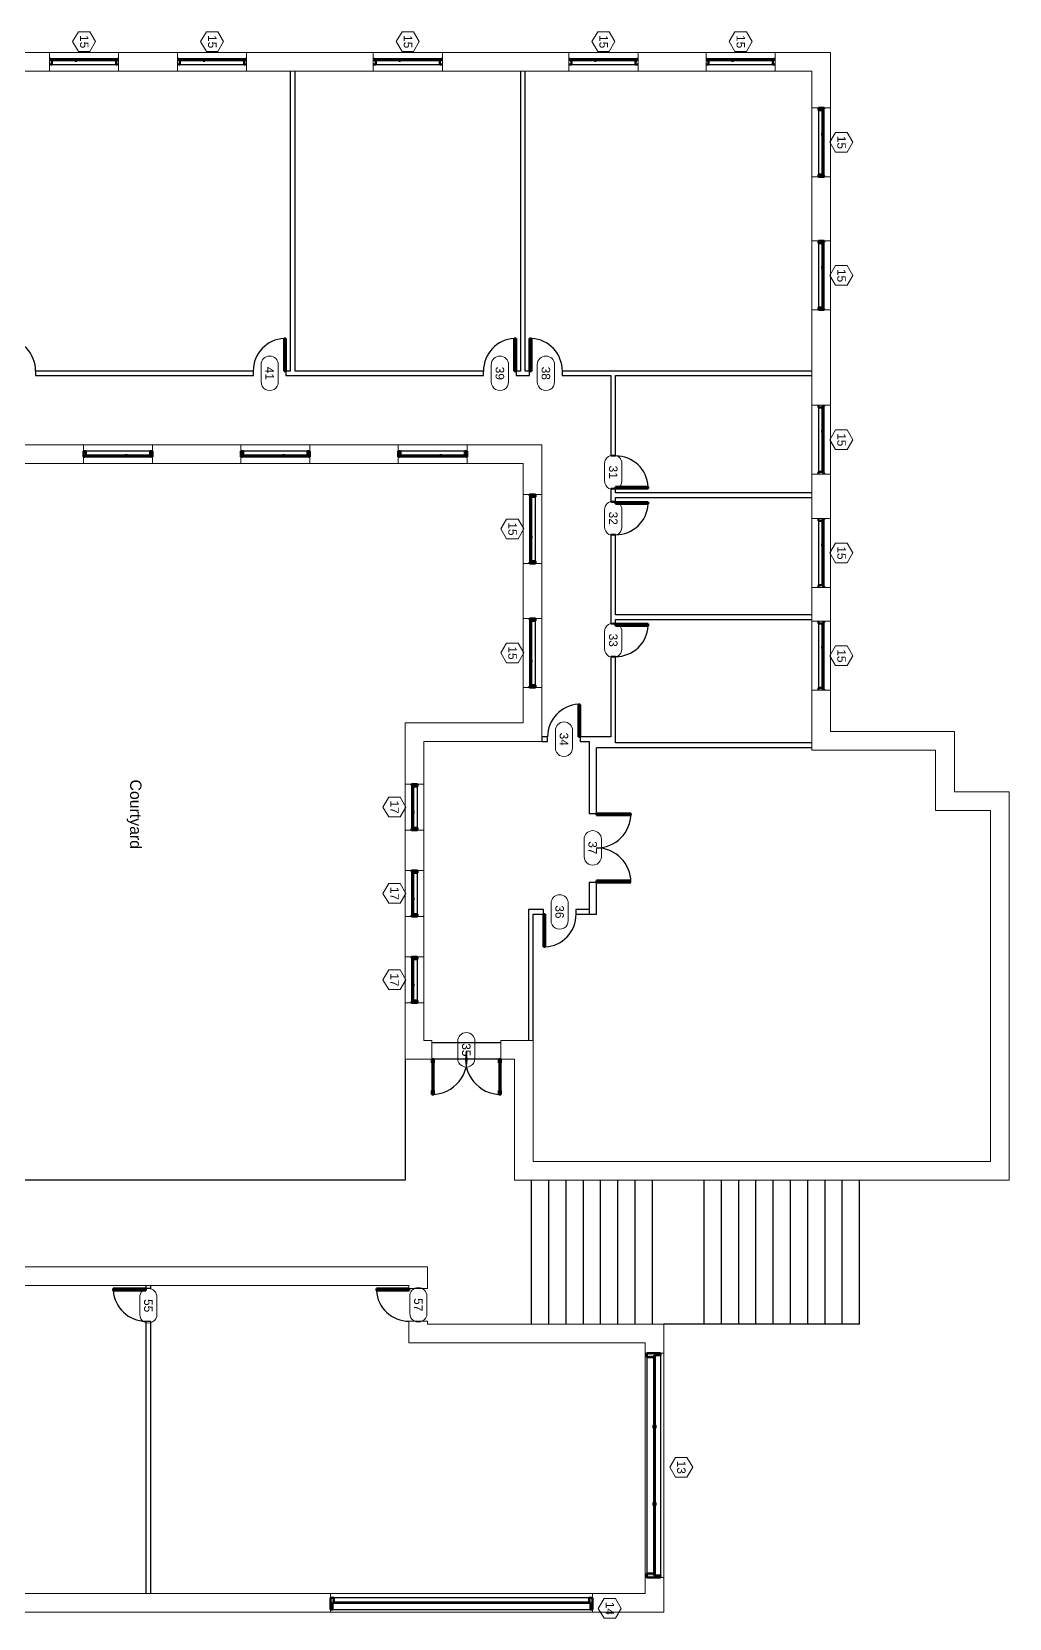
# Model space of a CAD drawing. Header units: inches. Extents: x -1569 to 141, y -4010 to -2348.
# Drawn here: x -878 to 141, y -4010 to -2356 of the extents above; entities that cross this region are included whole.
import ezdxf

# ---------------------------------------------------------------- set-up
doc = ezdxf.new("R2010")
doc.units = ezdxf.units.IN
doc.header["$MEASUREMENT"] = 0
for name, color, linetype, lineweight in [('A-AREA-IDEN', 2, 'Continuous', 9), ('A-DOOR', 31, 'Continuous', 30), ('A-DOOR-GLAZ', 31, 'Continuous', 50), ('A-DOOR-IDEN', 31, 'Continuous', 9), ('A-FLOR', 140, 'Continuous', 30), ('A-GLAZ', 151, 'Continuous', 30), ('A-GLAZ-IDEN', 152, 'Continuous', 9), ('A-WALL', 113, 'Continuous', 13), ('I-WALL', 2, 'Continuous', 30), ('S-STRS', 31, 'Continuous', 30)]:
    doc.layers.add(name, color=color, linetype=linetype, lineweight=lineweight)
doc.styles.add('Arial_1', font='arial.ttf', dxfattribs={"height": 8.851796})
doc.styles.add('Arial_2', font='arial.ttf', dxfattribs={"height": 11.802395})

# ---------------------------------------------------------------- blocks, each defined once
blk = doc.blocks.new('Single-Flush - 34_ x 80_-100133-Level 2')
at = {"layer": 'A-DOOR', "color": 50, "lineweight": 50}
for p, q in [((15, 2.4), (15, 36.4)), ((17, 36.4), (15, 36.4)), ((17, 2.4), (17, 36.4)), ((17, 2.4), (15, 2.4))]:
    blk.add_line(p, q, dxfattribs=at)
at = {"layer": 'A-DOOR', "color": 10}
blk.add_arc((17, 2.4), 34.1, 93.3657, 180, dxfattribs=at)
blk = doc.blocks.new('Single-Flush - 34_ x 80_-100157-Level 2')
at = {"layer": 'A-DOOR', "color": 50, "lineweight": 50}
for p, q in [((15, -2.4), (15, -36.4)), ((17, -2.4), (15, -2.4)), ((17, -2.4), (17, -36.4)), ((17, -36.4), (15, -36.4))]:
    blk.add_line(p, q, dxfattribs=at)
at = {"layer": 'A-DOOR', "color": 10}
blk.add_arc((17, -2.4), 34.1, 180, 266.6343, dxfattribs=at)
blk = doc.blocks.new('Double-Glass 1 - 72_ x 78_-129571-Level 2')
at = {"layer": 'A-DOOR', "color": 50, "lineweight": 50}
for p, q in [((-36, -9.8), (-36, -13.8)), ((-36, -9.8), (-34, -9.8)), ((-36, -13.8), (-34, -13.8)), ((-34, -9.8), (-34, -13.8)), ((34, -9.8), (34, -13.8)), ((36, -9.8), (34, -9.8)), ((36, -13.8), (34, -13.8)), ((36, -9.8), (36, -13.8)), ((-36, -42.6), (-36, -46.6)), ((-36, -42.6), (-34, -42.6)), ((-36, -46.6), (-34, -46.6)), ((-34, -42.6), (-34, -46.6)), ((34, -42.6), (34, -46.6)), ((34, -42.6), (36, -42.6)), ((36, -46.6), (34, -46.6)), ((36, -42.6), (36, -46.6))]:
    blk.add_line(p, q, dxfattribs=at)
at = {"layer": 'A-DOOR', "color": 10}
for p, q in [((-36, -13.8), (-36, -42.6)), ((-34, -13.8), (-34, -42.6)), ((34, -13.8), (34, -42.6)), ((36, -13.8), (36, -42.6))]:
    blk.add_line(p, q, dxfattribs=at)
for centre, start, end in [((-36, -9.8), 269.9673, 12.0405), ((36, -9.8), 167.9539, 270.0058)]:
    blk.add_arc(centre, 36.8, start, end, dxfattribs=at)
at = {"layer": 'A-DOOR-GLAZ', "color": 50}
for p, q in [((-35, -42.6), (-35, -13.8)), ((35, -13.8), (35, -42.6))]:
    blk.add_line(p, q, dxfattribs=at)
blk = doc.blocks.new('Double-Flush - 72_ x 84_-107738-Level 2')
at = {"layer": 'A-DOOR', "color": 50, "lineweight": 50}
for p, q in [((-36, 39.8), (-34, 39.8)), ((-36, 3.8), (-36, 39.8)), ((-34, 3.8), (-34, 39.8)), ((34, 3.8), (34, 39.8)), ((36, 3.8), (36, 39.8)), ((-36, 3.8), (-34, 3.8)), ((36, 3.8), (34, 3.8))]:
    blk.add_line(p, q, dxfattribs=at)
at = {"layer": 'A-DOOR', "color": 10}
for centre, start, end in [((-36, 3.8), 0, 90), ((36, 3.8), 90, 180)]:
    blk.add_arc(centre, 36, start, end, dxfattribs=at)
blk = doc.blocks.new('Single-Flush - 34_ x 80_-108272-Level 2')
at = {"layer": 'A-DOOR', "color": 50, "lineweight": 50}
for p, q in [((15, 9.7), (15, 43.8)), ((17, 43.8), (15, 43.8)), ((17, 9.7), (17, 43.8)), ((17, 9.7), (15, 9.7))]:
    blk.add_line(p, q, dxfattribs=at)
at = {"layer": 'A-DOOR', "color": 10}
blk.add_arc((17, 9.7), 34.1, 93.3657, 180, dxfattribs=at)
blk = doc.blocks.new('Golden Proportion - Wood 6_w-135343-Level 2')
at = {"layer": 'A-GLAZ', "color": 50, "lineweight": 50}
for p, q in [((-34.8, 3), (-36, 3)), ((-34.8, 1), (-34.8, 3)), ((-32.8, 2.5), (-34.8, 2.5)), ((-34.8, 2.5), (-34.8, 1)), ((-34.8, 1), (-32.8, 1)), ((-33.5, 1), (-34.8, 1)), ((-33.5, -3), (-33.5, 1)), ((-32.8, 1), (-32.8, 2.5)), ((-9.5, 2), (-32.8, 2)), ((-32.8, 2), (-32.8, 1.5)), ((-32.8, 1.5), (-9.5, 1.5)), ((-7.5, 2.5), (-9.5, 2.5)), ((-9.5, 2.5), (-9.5, 1)), ((-9.5, 1.5), (-9.5, 2)), ((-9.5, 1), (-7.5, 1)), ((-7.5, 1), (-7.5, 2.5)), ((32.7, 2), (-7.5, 2)), ((-7.5, 2), (-7.5, 1.5)), ((-7.5, 1.5), (32.7, 1.5)), ((34.7, 2.5), (32.7, 2.5)), ((32.7, 2.5), (32.7, 1)), ((32.7, 1.5), (32.7, 2)), ((32.7, 1), (34.7, 1)), ((34.7, 1), (33.5, 1)), ((33.5, 1), (33.5, -3)), ((34.7, 3), (34.7, 1)), ((36, 3), (34.7, 3)), ((34.7, 1), (34.7, 2.5)), ((-36, -3), (-33.5, -3)), ((33.5, -3), (36, -3))]:
    blk.add_line(p, q, dxfattribs=at)
at = {"layer": 'A-GLAZ', "color": 10}
for p, q in [((34.7, 3), (-34.8, 3)), ((-32.8, 2.5), (-9.5, 2.5)), ((-9.5, 1), (-32.8, 1)), ((-7.5, 2.5), (32.7, 2.5)), ((32.7, 1), (-7.5, 1)), ((-33.5, -3), (33.5, -3))]:
    blk.add_line(p, q, dxfattribs=at)
blk = doc.blocks.new('Windows 2 - Windows 2-128920-Level 2')
at = {"layer": 'A-GLAZ'}
h = blk.add_hatch(color=10, dxfattribs=at)
h.paths.add_polyline_path([(572, 481.4), (576, 481.4), (576, 489.4), (574, 489.4), (574, 495.4), (572, 495.4), (572, 487.8)], flags=0)
h.paths.add_polyline_path([(801.7, 481.4), (805.7, 481.4), (805.7, 495.4), (803.7, 495.4), (803.7, 489.4), (801.7, 489.4), (801.7, 487.8)], flags=0)
h.paths.add_polyline_path([(647, 488.4), (650, 488.4), (650, 490.4), (647, 490.4)], flags=0)
h.paths.add_polyline_path([(727.7, 488.4), (730.7, 488.4), (730.7, 490.4), (727.7, 490.4)], flags=0)
blk.add_hatch(color=10, dxfattribs=at).paths.add_polyline_path([(803.7, 489.1), (803.7, 489.6), (574, 489.6), (574, 489.1)], flags=0)
at = {"layer": 'A-GLAZ', "color": 50, "lineweight": 50}
for p, q in [((574, 495.4), (572, 495.4)), ((572, 495.4), (572, 481.4)), ((572, 481.4), (576, 481.4)), ((574, 489.4), (574, 495.4)), ((803.7, 489.6), (574, 489.6)), ((574, 489.6), (574, 489.1)), ((576, 489.4), (574, 489.4)), ((574, 489.1), (803.7, 489.1)), ((576, 481.4), (576, 489.4)), ((650, 490.4), (647, 490.4)), ((647, 490.4), (647, 488.4)), ((647, 488.4), (650, 488.4)), ((650, 488.4), (650, 490.4)), ((730.7, 490.4), (727.7, 490.4)), ((727.7, 490.4), (727.7, 488.4)), ((727.7, 488.4), (730.7, 488.4)), ((730.7, 488.4), (730.7, 490.4)), ((803.7, 489.4), (801.7, 489.4)), ((801.7, 489.4), (801.7, 481.4)), ((801.7, 481.4), (805.7, 481.4)), ((803.7, 495.4), (803.7, 489.4)), ((805.7, 495.4), (803.7, 495.4)), ((803.7, 489.1), (803.7, 489.6)), ((805.7, 481.4), (805.7, 495.4))]:
    blk.add_line(p, q, dxfattribs=at)
at = {"layer": 'A-GLAZ', "color": 10}
for p, q in [((574, 495.4), (803.7, 495.4)), ((576, 481.4), (801.7, 481.4))]:
    blk.add_line(p, q, dxfattribs=at)
blk = doc.blocks.new('Golden Proportion - Wood 6_w-136416-Level 2')
at = {"layer": 'A-GLAZ', "color": 50, "lineweight": 50}
for p, q in [((-34.8, 3), (-36, 3)), ((-36, 3), (-36, -3)), ((-34.8, 1), (-34.8, 3)), ((-32.8, 2.5), (-34.8, 2.5)), ((-34.8, 2.5), (-34.8, 1)), ((-34.8, 1), (-32.8, 1)), ((-33.5, 1), (-34.8, 1)), ((-33.5, -3), (-33.5, 1)), ((-32.8, 1), (-32.8, 2.5)), ((-9.5, 2), (-32.8, 2)), ((-32.8, 2), (-32.8, 1.5)), ((-32.8, 1.5), (-9.5, 1.5)), ((-7.5, 2.5), (-9.5, 2.5)), ((-9.5, 2.5), (-9.5, 1)), ((-9.5, 1.5), (-9.5, 2)), ((-9.5, 1), (-7.5, 1)), ((-7.5, 1), (-7.5, 2.5)), ((32.7, 2), (-7.5, 2)), ((-7.5, 2), (-7.5, 1.5)), ((-7.5, 1.5), (32.7, 1.5)), ((34.7, 2.5), (32.7, 2.5)), ((32.7, 2.5), (32.7, 1)), ((32.7, 1.5), (32.7, 2)), ((32.7, 1), (34.7, 1)), ((34.7, 1), (33.5, 1)), ((33.5, 1), (33.5, -3)), ((34.7, 3), (34.7, 1)), ((36, 3), (34.7, 3)), ((34.7, 1), (34.7, 2.5)), ((36, -3), (36, 3)), ((-36, -3), (-33.5, -3)), ((33.5, -3), (36, -3))]:
    blk.add_line(p, q, dxfattribs=at)
at = {"layer": 'A-GLAZ', "color": 10}
for p, q in [((34.7, 3), (-34.8, 3)), ((-32.8, 2.5), (-9.5, 2.5)), ((-9.5, 1), (-32.8, 1)), ((-7.5, 2.5), (32.7, 2.5)), ((32.7, 1), (-7.5, 1)), ((-33.5, -3), (33.5, -3))]:
    blk.add_line(p, q, dxfattribs=at)
blk = doc.blocks.new('Golden Proportion - Wood 4_w-136637-Level 2')
at = {"layer": 'A-GLAZ', "color": 50, "lineweight": 50}
for p, q in [((-22.8, 3), (-24, 3)), ((-24, 3), (-24, -3)), ((-22.8, 1), (-22.8, 3)), ((-20.8, 2.5), (-22.8, 2.5)), ((-22.8, 2.5), (-22.8, 1)), ((-22.8, 1), (-20.8, 1)), ((-21.5, 1), (-22.8, 1)), ((-21.5, -3), (-21.5, 1)), ((-20.8, 1), (-20.8, 2.5)), ((-6.7, 2), (-20.8, 2)), ((-20.8, 2), (-20.8, 1.5)), ((-20.8, 1.5), (-6.7, 1.5)), ((-4.7, 2.5), (-6.7, 2.5)), ((-6.7, 2.5), (-6.7, 1)), ((-6.7, 1.5), (-6.7, 2)), ((-6.7, 1), (-4.7, 1)), ((-4.7, 1), (-4.7, 2.5)), ((20.7, 2), (-4.7, 2)), ((-4.7, 2), (-4.7, 1.5)), ((-4.7, 1.5), (20.7, 1.5)), ((22.7, 2.5), (20.7, 2.5)), ((20.7, 2.5), (20.7, 1)), ((20.7, 1.5), (20.7, 2)), ((20.7, 1), (22.7, 1)), ((22.7, 1), (21.5, 1)), ((21.5, 1), (21.5, -3)), ((22.7, 3), (22.7, 1)), ((24, 3), (22.7, 3)), ((22.7, 1), (22.7, 2.5)), ((24, -3), (24, 3)), ((-24, -3), (-21.5, -3)), ((21.5, -3), (24, -3))]:
    blk.add_line(p, q, dxfattribs=at)
at = {"layer": 'A-GLAZ', "color": 10}
for p, q in [((22.7, 3), (-22.8, 3)), ((-20.8, 2.5), (-6.7, 2.5)), ((-6.7, 1), (-20.8, 1)), ((-4.7, 2.5), (20.7, 2.5)), ((20.7, 1), (-4.7, 1)), ((-21.5, -3), (21.5, -3))]:
    blk.add_line(p, q, dxfattribs=at)
blk = doc.blocks.new('Golden Proportion - Wood 6_w-V1-Level 2')
at = {"layer": 'A-GLAZ', "color": 50, "lineweight": 50}
for p, q in [((-34.8, 3), (-36, 3)), ((-36, 3), (-36, -3)), ((-34.8, 1), (-34.8, 3)), ((-32.8, 2.5), (-34.8, 2.5)), ((-34.8, 2.5), (-34.8, 1)), ((-34.8, 1), (-32.8, 1)), ((-33.5, 1), (-34.8, 1)), ((-33.5, -3), (-33.5, 1)), ((-32.8, 1), (-32.8, 2.5)), ((-9.5, 2), (-32.8, 2)), ((-32.8, 2), (-32.8, 1.5)), ((-32.8, 1.5), (-9.5, 1.5)), ((-7.5, 2.5), (-9.5, 2.5)), ((-9.5, 2.5), (-9.5, 1)), ((-9.5, 1.5), (-9.5, 2)), ((-9.5, 1), (-7.5, 1)), ((-7.5, 1), (-7.5, 2.5)), ((32.7, 2), (-7.5, 2)), ((-7.5, 2), (-7.5, 1.5)), ((-7.5, 1.5), (32.7, 1.5)), ((34.7, 2.5), (32.7, 2.5)), ((32.7, 2.5), (32.7, 1)), ((32.7, 1.5), (32.7, 2)), ((32.7, 1), (34.7, 1)), ((34.7, 1), (33.5, 1)), ((33.5, 1), (33.5, -3)), ((34.7, 3), (34.7, 1)), ((36, 3), (34.7, 3)), ((34.7, 1), (34.7, 2.5)), ((36, -3), (36, 3)), ((-36, -3), (-33.5, -3)), ((33.5, -3), (36, -3))]:
    blk.add_line(p, q, dxfattribs=at)
at = {"layer": 'A-GLAZ', "color": 10}
for p, q in [((34.7, 3), (-34.8, 3)), ((-32.8, 2.5), (-9.5, 2.5)), ((-9.5, 1), (-32.8, 1)), ((-7.5, 2.5), (32.7, 2.5)), ((32.7, 1), (-7.5, 1)), ((-33.5, -3), (33.5, -3))]:
    blk.add_line(p, q, dxfattribs=at)
blk = doc.blocks.new('Door Tag - Door Tag-41184-Level 2')
at = {"layer": 'A-DOOR-IDEN'}
for p, q in [((-0.09375, 0.09375), (0.09375, 0.09375)), ((-0.09375, -0.09375), (0.09375, -0.09375))]:
    blk.add_line(p, q, dxfattribs=at)
for centre, start, end in [((-0.09375, 0), 90, 270), ((0.09375, 0), 270, 90)]:
    blk.add_arc(centre, 0.09375, start, end, dxfattribs=at)
blk = doc.blocks.new('Window Tag - Window Tag-41068-Level 2')
at = {"layer": 'A-GLAZ-IDEN'}
for p, q in [((0, 0.125), (-0.107, 0.062)), ((-0.107, 0.062), (-0.107, -0.062)), ((0, 0.125), (0.107, 0.062)), ((0.107, 0.062), (0.107, -0.062)), ((-0.107, -0.062), (0, -0.125)), ((0, -0.125), (0.107, -0.062))]:
    blk.add_line(p, q, dxfattribs=at)

msp = doc.modelspace()

# ---------------------------------------------------------------- hatches: boundary and pattern name
at = {"layer": 'A-GLAZ'}
h = msp.add_hatch(color=10, dxfattribs=at)
h.paths.add_polyline_path([(-566.5, -4001.1), (-564.5, -4001.1), (-564.5, -3994.1), (-563.2, -3994.1), (-563.2, -3989.1), (-566.5, -3989.1)], flags=0)
h.paths.add_polyline_path([(-296.8, -3989.1), (-296.8, -3994.1), (-295.5, -3994.1), (-295.5, -4001.1), (-293.5, -4001.1), (-293.5, -3989.1)], flags=0)
msp.add_hatch(color=10, dxfattribs=at).paths.add_polyline_path([(-564.5, -3994.4), (-295.5, -3994.4), (-295.5, -3993.9), (-564.5, -3993.9)], flags=0)

# ---------------------------------------------------------------- linework, layer by layer
at = {"layer": 'A-FLOR'}
for p, q in [((-461, -3410.3), (-389, -3410.3)), ((-488.8, -3427.6), (-488.8, -3553.8)), ((-389, -3427.6), (-461, -3427.6)), ((-488.8, -3553.8), (-1077.1, -3553.8)), ((-357, -3703.8), (-357, -3553.8))]:
    msp.add_line(p, q, dxfattribs=at)
at = {"layer": 'A-GLAZ', "color": 50, "lineweight": 50}
for p, q in [((-566.5, -3989.1), (-566.5, -4001.1)), ((-563.2, -3989.1), (-566.5, -3989.1)), ((-566.5, -4001.1), (-564.5, -4001.1)), ((-295.5, -3993.9), (-564.5, -3993.9)), ((-564.5, -3993.9), (-564.5, -3994.4)), ((-564.5, -4001.1), (-564.5, -3994.1)), ((-564.5, -3994.1), (-563.2, -3994.1)), ((-564.5, -3994.4), (-295.5, -3994.4)), ((-563.2, -3994.1), (-563.2, -3989.1)), ((-293.5, -3989.1), (-296.8, -3989.1)), ((-296.8, -3989.1), (-296.8, -3994.1)), ((-296.8, -3994.1), (-295.5, -3994.1)), ((-295.5, -3994.4), (-295.5, -3993.9)), ((-295.5, -3994.1), (-295.5, -4001.1)), ((-295.5, -4001.1), (-293.5, -4001.1)), ((-293.5, -4001.1), (-293.5, -3989.1))]:
    msp.add_line(p, q, dxfattribs=at)
at = {"layer": 'A-GLAZ', "color": 10}
for p, q in [((-564.5, -4001.1), (-295.5, -4001.1)), ((-296.8, -3989.1), (-563.2, -3989.1))]:
    msp.add_line(p, q, dxfattribs=at)
at = {"layer": 'A-WALL'}
for p, q in [((-45.2, -2377.9), (-1539.1, -2377.9)), ((-859.5, -2397.4), (-859.5, -2377.9)), ((-787.5, -2377.9), (-787.5, -2397.4)), ((-726, -2397.4), (-726, -2377.9)), ((-654, -2377.9), (-654, -2397.4)), ((-522, -2397.4), (-522, -2377.9)), ((-450, -2377.9), (-450, -2397.4)), ((-318, -2397.4), (-318, -2377.9)), ((-246, -2377.9), (-246, -2397.4)), ((-175, -2397.4), (-175, -2377.9)), ((-103, -2377.9), (-103, -2397.4)), ((-45.2, -3086), (-45.2, -2377.9)), ((-1519.6, -2397.4), (-64.7, -2397.4)), ((-64.7, -2397.4), (-64.7, -3105.5)), ((-64.7, -2435.7), (-45.2, -2435.7)), ((-45.2, -2507.7), (-64.7, -2507.7)), ((-64.7, -2574.5), (-45.2, -2574.5)), ((-45.2, -2646.5), (-64.7, -2646.5)), ((-64.7, -2745.7), (-45.2, -2745.7)), ((-346.3, -2786.9), (-1051.8, -2786.9)), ((-824.1, -2806.4), (-824.1, -2786.9)), ((-752.1, -2786.9), (-752.1, -2806.4)), ((-660.1, -2806.4), (-660.1, -2786.9)), ((-588.1, -2786.9), (-588.1, -2806.4)), ((-496.1, -2806.4), (-496.1, -2786.9)), ((-424.1, -2786.9), (-424.1, -2806.4)), ((-346.3, -3091.6), (-346.3, -2786.9)), ((-1032.3, -2806.4), (-365.8, -2806.4)), ((-365.8, -2806.4), (-365.8, -3077)), ((-45.2, -2817.7), (-64.7, -2817.7)), ((-365.8, -2838.7), (-346.3, -2838.7)), ((-64.7, -2863.7), (-45.2, -2863.7)), ((-346.3, -2910.7), (-365.8, -2910.7)), ((-45.2, -2935.7), (-64.7, -2935.7)), ((-365.8, -2968), (-346.3, -2968)), ((-64.7, -2971), (-45.2, -2971)), ((-346.3, -3040), (-365.8, -3040)), ((-45.2, -3043), (-64.7, -3043)), ((-365.8, -3077), (-488.8, -3077)), ((-488.8, -3077), (-488.8, -3427.6)), ((83.8, -3086), (-45.2, -3086)), ((83.8, -3086), (83.8, -3148.8)), ((-469.3, -3096.5), (-346.3, -3096.5)), ((-469.3, -3408.1), (-469.3, -3096.5)), ((-64.7, -3105.5), (64.3, -3105.5)), ((64.3, -3105.5), (64.3, -3168.3)), ((-488.8, -3140.7), (-469.3, -3140.7)), ((141, -3148.8), (83.8, -3148.8)), ((141, -3553.8), (141, -3148.8)), ((64.3, -3168.3), (121.5, -3168.3)), ((121.5, -3168.3), (121.5, -3534.3)), ((-469.3, -3188.7), (-488.8, -3188.7)), ((-488.8, -3230.7), (-469.3, -3230.7)), ((-469.3, -3278.7), (-488.8, -3278.7)), ((-488.8, -3320.7), (-469.3, -3320.7)), ((-469.3, -3368.7), (-488.8, -3368.7)), ((-461, -3408.1), (-469.3, -3408.1)), ((-461, -3427.6), (-461, -3408.1)), ((-389, -3408.1), (-389, -3427.6)), ((-355.3, -3408.1), (-389, -3408.1)), ((-355.3, -3408.1), (-355.3, -3534.3)), ((-488.8, -3427.6), (-461, -3427.6)), ((-389, -3427.6), (-374.8, -3427.6)), ((-374.8, -3427.6), (-374.8, -3553.8)), ((121.5, -3534.3), (-355.3, -3534.3)), ((-374.8, -3553.8), (141, -3553.8)), ((-465.3, -3644.1), (-1052.8, -3644.1)), ((-465.3, -3666.6), (-465.3, -3644.1)), ((-1033.3, -3663.6), (-484.8, -3663.6)), ((-484.8, -3663.6), (-484.8, -3666.6)), ((-484.8, -3666.6), (-465.3, -3666.6)), ((-465.3, -3700.6), (-484.8, -3700.6)), ((-484.8, -3700.6), (-484.8, -3723.3)), ((-465.3, -3703.8), (-465.3, -3700.6)), ((-219, -3703.8), (-465.3, -3703.8)), ((-219, -4003.9), (-219, -3703.8)), ((-484.8, -3723.3), (-238.5, -3723.3)), ((-238.5, -3723.3), (-238.5, -3984.4)), ((-238.5, -3734.1), (-219, -3734.1)), ((-219, -3967.9), (-238.5, -3967.9)), ((-238.5, -3984.4), (-1225.6, -3984.4)), ((-566.5, -4003.9), (-566.5, -3984.4)), ((-293.5, -3984.4), (-293.5, -4003.9)), ((-885.1, -4003.9), (-566.5, -4003.9)), ((-293.5, -4003.9), (-566.5, -4003.9)), ((-293.5, -4003.9), (-219, -4003.9))]:
    msp.add_line(p, q, dxfattribs=at)
at = {"layer": 'I-WALL'}
for p, q in [((-608.5, -2397.4), (-608.5, -2710.1)), ((-603.6, -2710.1), (-603.6, -2397.4)), ((-368.5, -2397.4), (-368.5, -2710.1)), ((-363.6, -2710.1), (-363.6, -2397.4)), ((-647, -2710.1), (-874.1, -2710.1)), ((-874.1, -2710.1), (-874.1, -2714.9)), ((-647, -2714.9), (-647, -2710.1)), ((-608.5, -2710.1), (-613, -2710.1)), ((-613, -2710.1), (-613, -2714.9)), ((-407, -2710.1), (-603.6, -2710.1)), ((-407, -2714.9), (-407, -2710.1)), ((-368.5, -2710.1), (-373, -2710.1)), ((-373, -2710.1), (-373, -2714.9)), ((-359, -2710.1), (-363.6, -2710.1)), ((-359, -2714.9), (-359, -2710.1)), ((-64.7, -2710.1), (-325, -2710.1)), ((-325, -2710.1), (-325, -2714.9)), ((-874.1, -2714.9), (-647, -2714.9)), ((-613, -2714.9), (-407, -2714.9)), ((-373, -2714.9), (-359, -2714.9)), ((-325, -2714.9), (-274.3, -2714.9)), ((-274.3, -2714.9), (-274.3, -2798.7)), ((-269.4, -2714.9), (-64.7, -2714.9)), ((-269.4, -2798.7), (-269.4, -2714.9)), ((-274.3, -2798.7), (-269.4, -2798.7)), ((-269.4, -2832.7), (-274.3, -2832.7)), ((-274.3, -2832.7), (-274.3, -2846.7)), ((-269.4, -2837.2), (-269.4, -2832.7)), ((-64.7, -2837.2), (-269.4, -2837.2)), ((-269.4, -2846.7), (-269.4, -2842.1)), ((-269.4, -2842.1), (-64.7, -2842.1)), ((-274.3, -2846.7), (-269.4, -2846.7)), ((-269.4, -2880.7), (-274.3, -2880.7)), ((-274.3, -2880.7), (-274.3, -2973.8)), ((-269.4, -2964.4), (-269.4, -2880.7)), ((-274.3, -2973.8), (-269.4, -2973.8)), ((-64.7, -2964.4), (-269.4, -2964.4)), ((-269.4, -2973.8), (-269.4, -2969.3)), ((-269.4, -2969.3), (-64.7, -2969.3)), ((-269.4, -3007.8), (-274.3, -3007.8)), ((-274.3, -3007.8), (-274.3, -3091.6)), ((-269.4, -3097.9), (-269.4, -3007.8)), ((-340.2, -3091.6), (-346.3, -3091.6)), ((-346.3, -3091.6), (-346.3, -3096.5)), ((-340.2, -3096.5), (-340.2, -3091.6)), ((-274.3, -3091.6), (-306.2, -3091.6)), ((-306.2, -3091.6), (-306.2, -3096.5)), ((-346.3, -3096.5), (-340.2, -3096.5)), ((-306.2, -3096.5), (-297, -3096.5)), ((-297, -3096.5), (-297, -3171.3)), ((-64.7, -3102.8), (-289.4, -3102.8)), ((-289.4, -3171.3), (-289.4, -3102.8)), ((-64.7, -3097.9), (-269.4, -3097.9)), ((-297, -3171.3), (-289.4, -3171.3)), ((-289.4, -3243.3), (-297, -3243.3)), ((-297, -3243.3), (-297, -3276.5)), ((-289.4, -3276.5), (-289.4, -3243.3)), ((-344.7, -3271.6), (-360.1, -3271.6)), ((-360.1, -3271.6), (-360.1, -3408.1)), ((-344.7, -3276.5), (-344.7, -3271.6)), ((-297, -3271.6), (-310.7, -3271.6)), ((-310.7, -3271.6), (-310.7, -3276.5)), ((-355.3, -3276.5), (-344.7, -3276.5)), ((-355.3, -3408.1), (-355.3, -3276.5)), ((-310.7, -3276.5), (-297, -3276.5)), ((-297, -3276.5), (-289.4, -3276.5)), ((-759, -3663.6), (-759, -3666.6)), ((-754.1, -3666.6), (-759, -3666.6)), ((-754.1, -3663.6), (-754.1, -3666.6)), ((-759, -3700.6), (-759, -3984.4)), ((-759, -3700.6), (-754.1, -3700.6)), ((-754.1, -3700.6), (-754.1, -3984.4))]:
    msp.add_line(p, q, dxfattribs=at)
at = {"layer": 'S-STRS'}
for p, q in [((-339, -3703.8), (-339, -3553.8)), ((-321, -3703.8), (-321, -3553.8)), ((-303, -3703.8), (-303, -3553.8)), ((-285, -3703.8), (-285, -3553.8)), ((-267, -3703.8), (-267, -3553.8)), ((-249, -3703.8), (-249, -3553.8)), ((-231, -3703.8), (-231, -3553.8)), ((-177, -3703.8), (-177, -3553.8)), ((-159, -3703.8), (-159, -3553.8)), ((-141, -3703.8), (-141, -3553.8)), ((-123, -3703.8), (-123, -3553.8)), ((-105, -3703.8), (-105, -3553.8)), ((-87, -3703.8), (-87, -3553.8)), ((-69, -3703.8), (-69, -3553.8)), ((-51, -3703.8), (-51, -3553.8)), ((-33, -3703.8), (-33, -3553.8)), ((-15, -3703.8), (-15, -3553.8)), ((-15, -3703.8), (-219, -3703.8))]:
    msp.add_line(p, q, dxfattribs=at)

# ---------------------------------------------------------------- block references
at = {"layer": 'A-DOOR'}
for name, p, rotation in [('Single-Flush - 34_ x 80_-100157-Level 2', (-891.1, -2712.5), 179.9999999999999), ('Single-Flush - 34_ x 80_-100157-Level 2', (-342, -2712.5), 179.9999999999999), ('Single-Flush - 34_ x 80_-100133-Level 2', (-271.8, -2815.7), 270), ('Single-Flush - 34_ x 80_-100157-Level 2', (-271.8, -2863.7), 89.99999999999999), ('Single-Flush - 34_ x 80_-100157-Level 2', (-271.8, -2990.8), 89.99999999999999), ('Double-Flush - 72_ x 84_-107738-Level 2', (-293.2, -3207.3), 270), ('Single-Flush - 34_ x 80_-100133-Level 2', (-327.7, -3274.1), 180), ('Single-Flush - 34_ x 80_-108272-Level 2', (-749.3, -3683.6), 89.99999999999999), ('Single-Flush - 34_ x 80_-108272-Level 2', (-475, -3683.6), 89.99999999999999)]:
    msp.add_blockref(name, p, dxfattribs=dict(at, rotation=rotation))
for name, p in [('Single-Flush - 34_ x 80_-100133-Level 2', (-630, -2712.5)), ('Single-Flush - 34_ x 80_-100133-Level 2', (-390, -2712.5)), ('Single-Flush - 34_ x 80_-100133-Level 2', (-323.2, -3094)), ('Double-Glass 1 - 72_ x 78_-129571-Level 2', (-425, -3417.7))]:
    msp.add_blockref(name, p, dxfattribs=at)
at = {"layer": 'A-DOOR-IDEN', "xscale": 95.99999999999994, "yscale": 95.99999999999994, "zscale": 95.99999999999994, "rotation": 270}
for p in [(-630, -2712.5), (-390, -2712.5), (-342, -2712.5), (-271.8, -2815.7), (-271.8, -2863.7), (-271.8, -2990.8), (-323.2, -3094), (-293.2, -3207.3), (-327.7, -3274.1), (-425, -3417.8), (-756.5, -3684.6), (-475, -3683.6)]:
    msp.add_blockref('Door Tag - Door Tag-41184-Level 2', p, dxfattribs=at)
at = {"layer": 'A-GLAZ'}
for p in [(-823.5, -2387.7), (-690, -2387.7), (-486, -2387.7), (-282, -2387.7), (-139, -2387.7)]:
    msp.add_blockref('Golden Proportion - Wood 6_w-135343-Level 2', p, dxfattribs=at)
for name, p, rotation in [('Golden Proportion - Wood 6_w-V1-Level 2', (-55, -2471.7), 270), ('Golden Proportion - Wood 6_w-V1-Level 2', (-55, -2610.5), 270), ('Golden Proportion - Wood 6_w-135343-Level 2', (-55, -2781.7), 270), ('Golden Proportion - Wood 6_w-136416-Level 2', (-788.1, -2796.7), 180), ('Golden Proportion - Wood 6_w-136416-Level 2', (-624.1, -2796.7), 180), ('Golden Proportion - Wood 6_w-136416-Level 2', (-460.1, -2796.7), 180), ('Golden Proportion - Wood 6_w-136416-Level 2', (-356, -2874.7), 89.99999999999999), ('Golden Proportion - Wood 6_w-135343-Level 2', (-55, -2899.7), 270), ('Golden Proportion - Wood 6_w-136416-Level 2', (-356, -3004), 89.99999999999999), ('Golden Proportion - Wood 6_w-135343-Level 2', (-55, -3007), 270), ('Golden Proportion - Wood 4_w-136637-Level 2', (-479, -3164.7), 89.99999999999999), ('Golden Proportion - Wood 4_w-136637-Level 2', (-479, -3254.7), 89.99999999999999), ('Golden Proportion - Wood 4_w-136637-Level 2', (-479, -3344.7), 89.99999999999999), ('Windows 2 - Windows 2-128920-Level 2', (-718.1, -3162.1), 270)]:
    msp.add_blockref(name, p, dxfattribs=dict(at, rotation=rotation))
at = {"layer": 'A-GLAZ-IDEN', "xscale": 95.99999999999994, "yscale": 95.99999999999994, "zscale": 95.99999999999994, "rotation": 270}
for p in [(-823.5, -2366.7), (-690, -2366.7), (-486, -2366.7), (-282, -2366.7), (-139, -2366.7), (-34, -2471.7), (-34, -2610.5), (-34, -2781.7), (-377, -2874.7), (-34, -2899.7), (-377, -3004), (-34, -3007), (-500, -3164.7), (-500, -3254.7), (-500, -3344.7), (-201, -3852.9), (-275.5, -4000.1)]:
    msp.add_blockref('Window Tag - Window Tag-41068-Level 2', p, dxfattribs=at)

# ---------------------------------------------------------------- texts
at = {"layer": 'A-AREA-IDEN', "insert": (-763.7, -3172.2), "char_height": 11.8, "width": 92.592, "attachment_point": 2, "rotation": 270, "line_spacing_factor": 0.938532, "style": 'Arial_2', "bg_fill": 3, "box_fill_scale": 1.25, "bg_fill_color": 0, "bg_fill_transparency": 0}
msp.add_mtext('Courtyard', dxfattribs=at)
at = {"layer": 'A-DOOR-IDEN', "char_height": 8.85, "width": 16.416, "attachment_point": 2, "rotation": 270, "line_spacing_factor": 0.938532, "style": 'Arial_1'}
for s, insert in [('41', (-625.6, -2712.5)), ('39', (-385.6, -2712.5)), ('38', (-337.6, -2712.5)), ('31', (-267.4, -2815.6)), ('32', (-267.4, -2863.6)), ('33', (-267.4, -2990.8)), ('34', (-318.8, -3094)), ('37', (-288.8, -3207.2)), ('36', (-323.3, -3274)), ('35', (-420.6, -3417.8)), ('55', (-752.1, -3684.5)), ('57', (-470.6, -3683.5))]:
    msp.add_mtext(s, dxfattribs=dict(at, insert=insert))
at = {"layer": 'A-GLAZ-IDEN', "char_height": 8.85, "width": 16.416, "attachment_point": 2, "rotation": 270, "line_spacing_factor": 0.938532, "style": 'Arial_1'}
for s, insert in [('15', (-818.9, -2366.8)), ('15', (-685.4, -2366.8)), ('15', (-481.4, -2366.8)), ('15', (-277.4, -2366.8)), ('15', (-134.4, -2366.8)), ('15', (-29.4, -2471.8)), ('15', (-29.4, -2610.6)), ('15', (-29.4, -2781.8)), ('15', (-372.4, -2874.8)), ('15', (-29.4, -2899.8)), ('15', (-372.4, -3004.1)), ('15', (-29.4, -3007.1)), ('17', (-495.4, -3164.8)), ('17', (-495.4, -3254.8)), ('17', (-495.4, -3344.8)), ('13', (-196.4, -3853)), ('14', (-270.9, -4000.2))]:
    msp.add_mtext(s, dxfattribs=dict(at, insert=insert))

doc.saveas('drawing.dxf')
